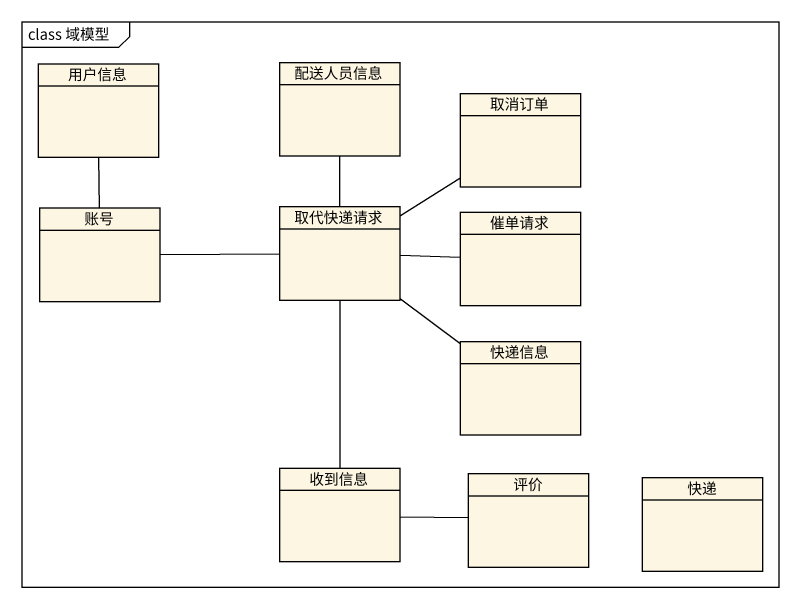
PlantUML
@startuml
mainframe class 域模型
hide circle
hide empty members
class 用户信息
class 配送人员信息
class 取消订单
class 取代快递请求
class 账号
class 催单请求
class 快递信息
class 收到信息
class 评价
class 快递
取代快递请求 -up- 配送人员信息
取代快递请求 -up- 取消订单
取代快递请求 -right- 催单请求
取代快递请求 -- 快递信息
取代快递请求 -- 收到信息
账号 -up- 用户信息
账号 -right- 取代快递请求
收到信息 -right- 评价
@enduml
